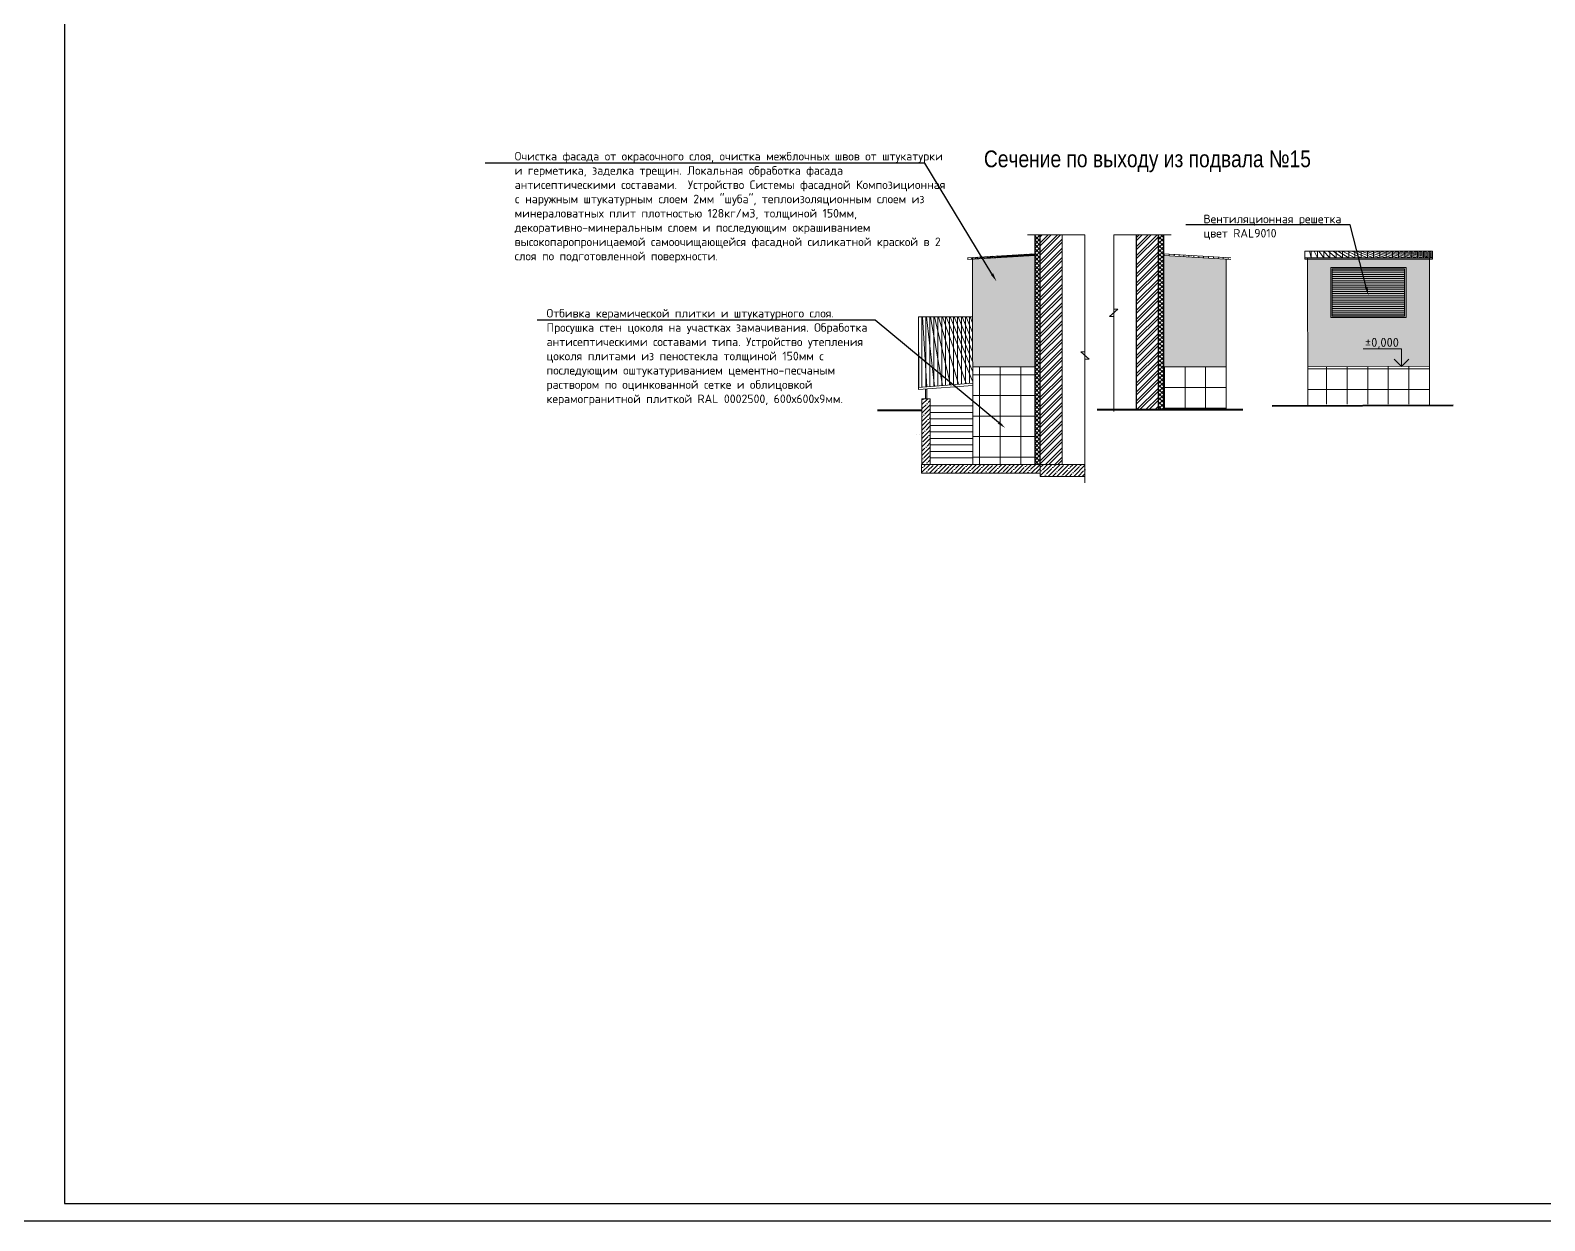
# Model space of a CAD drawing. Header units: millimetres. Extents: x -136099598 to 9192475, y 0 to 779331.
# Drawn here: x 230336 to 274563, y 242529 to 277303 of the extents above; entities that cross this region are included whole.
import ezdxf
from ezdxf import colors
from ezdxf.entities.mleader import LeaderData, LeaderLine
from ezdxf.math import Vec2, Vec3

# ---------------------------------------------------------------- set-up
doc = ezdxf.new("R2010")
doc.units = ezdxf.units.MM
doc.header["$MEASUREMENT"] = 0
doc.linetypes.add('01_base$0$DASHED2', pattern=[0.375, 0.25, -0.125])
doc.layers.get('0').update_dxf_attribs({"color": 250, "lineweight": 9})
for name, color, linetype, lineweight in [('!_Цоколь', 7, 'Continuous', 0), ('_Фасад', 7, 'Continuous', 9), ('АР-Выноски', 5, 'Continuous', 5), ('АР_Навесной фасад', 5, 'Continuous', 5), ('АР_Сущ Несущая стена', 202, 'Continuous', 30), ('АР_тонкая линия', 250, 'Continuous', 0), ('АР_Утеплитель', 250, 'Continuous', 9), ('АР_Штриховка кирпич', 250, 'Continuous', 9), ('АР_Штриховка монолит', 250, 'Continuous', 9), ('Общие ребра', 7, 'Continuous', 9), ('пунктир', 251, 'Continuous', 13), ('Фасад_тонкие', 7, 'Continuous', 5), ('фасады', 7, 'Continuous', 9)]:
    doc.layers.add(name, color=color, linetype=linetype, lineweight=lineweight)
doc.layers.add('_RAMKA', color=7, linetype='Continuous')
doc.layers.add('PDF _0', color=7, linetype='Continuous')
doc.layers.add('RAL 7016', color=7, linetype='Continuous', lineweight=0, true_color=0x383e42)
doc.layers.add('RAL 90 10', color=7, linetype='Continuous', lineweight=0, true_color=0xf1ece1)
doc.styles.add('Arial', font='ARIALN.TTF')
doc.styles.add('ICOCPEUR', font='isocpeur.ttf')
doc.styles.add('ISOCPEUR', font='isocpeur.ttf', dxfattribs={"width": 0.7})
doc.styles.add('PDF ISOCPEUR', font='isocpeur.ttf')
pattern_1 = [(90, (8364231953.522368, 936317763.6831605), (-150, 0), []), (90, (8364232003.522368, 936317813.6831605), (-150, 0), [])]
pattern_2 = [(45, (-692294.7361221516, 343829.7582236046), (-132.5825214724777, 132.5825214724777), []), (45, (-692206.3477746516, 343829.7582236046), (-132.5825214724777, 132.5825214724777), [])]
pattern_3 = [(45, (-717408.2266034479, 302234.7942242713), (-61.87184335382291, 61.87184335382291), []), (135, (-717408.2266034479, 302234.7942242713), (-61.87184335382291, -61.8718433538229), [])]

msp = doc.modelspace()

# ---------------------------------------------------------------- hatches: boundary and pattern name
at = {"layer": '!_Цоколь', "lineweight": 0, "ltscale": 5, "true_color": 0x636466}
h = msp.add_hatch(dxfattribs=at)
h.set_pattern_fill('ANSI37', color=251, scale=4800, angle=44.99999999999999)
h.set_pattern_definition([(90, (306059.8160960772, 834.279329947778), (-600, 1.13686837721616e-13), []), (180, (306059.8160960772, 834.279329947778), (-1.70530256582424e-13, -600), [])])
h.paths.add_polyline_path([(259669.1626868988, 267470.1207670692), (257850.5134657533, 267470.0015823866), (257862.8887678431, 264620.2341536472), (259669.7043519018, 264620.8414493323)])
h = msp.add_hatch(dxfattribs=at)
h.set_pattern_fill('ANSI37', color=251, scale=4800, angle=44.99999999999999)
h.set_pattern_definition([(90, (306059.1632890191, 1068.472708497429), (-600, 1.13686837721616e-13), []), (180, (306059.1632890191, 1068.472708497429), (-1.70530256582424e-13, -600), [])])
h.paths.add_polyline_path([(263441.109828348, 267470.1207670692), (265259.7590494936, 267470.0015823866), (265259.4076117929, 266218.9558388238), (263441.1124747447, 266219.5898960368)])
h = msp.add_hatch(dxfattribs=at)
h.set_pattern_fill('ANSI37', color=251, scale=4800, angle=44.99999999999999)
h.set_pattern_definition([(90, (316194.1937615795, 1011.501397870365), (-600, 1.13686837721616e-13), []), (180, (316194.1937615795, 1011.501397870365), (-1.70530256582424e-13, -600), [])])
h.paths.add_polyline_path([(271196.5715043647, 267475.1472466621), (267648.8755961068, 267477.8612678836), (267649.2270338074, 266385.5465276247), (271196.5688579683, 266383.3473789336)])
at = {"ltscale": 100}
h = msp.add_hatch(dxfattribs=at)
h.set_pattern_fill('ANSI31', color=256, scale=500, angle=135)
h.set_pattern_definition([(180, (9136.50936123886, -20701.28833626595), (-3.552713678800501e-15, -62.5), [])])
h.paths.add_polyline_path([(270472.7626425937, 270337.5410664298), (268354.3604081587, 270337.3928839271), (268354.3604081586, 268953.2030265017), (270472.7626425937, 268955.1251456603)])
at = {"layer": 'RAL 7016', "ltscale": 100, "true_color": 0x000000, "transparency": 33554687}
h = msp.add_hatch(dxfattribs=at)
h.set_pattern_fill('ANSI32', color=18, scale=400, angle=45)
h.set_pattern_definition(pattern_1)
h.paths.add_polyline_path([(259668.7869706915, 270773.4217587309), (257708.5953683967, 270660.2936887438), (257709.632243227, 270610.2492336861), (259669.3161189961, 270723.3428871899)])
h = msp.add_hatch(dxfattribs=at)
h.set_pattern_fill('ANSI32', color=18, scale=400, angle=45)
h.set_pattern_definition(pattern_1)
h.paths.add_polyline_path([(263441.3770488969, 270773.4217587309), (265401.5686511917, 270660.2936887438), (265400.5317763614, 270610.2492336861), (263440.8479005923, 270723.3428871899)])
h = msp.add_hatch(dxfattribs=at)
h.set_pattern_fill('ANSI32', color=18, scale=400, angle=45)
h.set_pattern_definition([(90, (8364242596.296008, 936317865.3960559), (-150, 0), []), (90, (8364242646.296008, 936317915.3960559), (-150, 0), [])])
h.paths.add_polyline_path([(271288.8802664229, 270852.4776992821), (267554.3630437769, 270851.2812073245), (267554.3634774857, 270651.9180688935), (271288.8807001316, 270651.9180688935)])
h = msp.add_hatch(dxfattribs=at)
h.set_pattern_fill('ANSI32', color=18, scale=400, angle=45)
h.set_pattern_definition([(90, (8364231314.97608, 936316148.692352), (-150, 0), []), (90, (8364231364.97608, 936316198.692352), (-150, 0), [])])
h.paths.add_polyline_path([(257852.6073240689, 266997.071035472), (256273.0435489953, 266866.3812479582), (256273.0435489953, 268935.2143649579), (257852.6077577776, 268930.1906974675)])
at = {"layer": 'RAL 90 10', "ltscale": 100, "transparency": 33554687}
h = msp.add_hatch(color=256, dxfattribs=at)
h.dxf.hatch_style = 1
h.paths.add_polyline_path([(259666.5319187548, 270720.3907217272), (257849.081506358, 270618.0663810766), (257849.9456375518, 267470.2244154884), (259669.0515387754, 267469.8979339671)])
h = msp.add_hatch(color=256, dxfattribs=at)
h.dxf.hatch_style = 1
h.paths.add_polyline_path([(263443.6321008336, 270720.3907217272), (265261.0825132304, 270618.0663810766), (265260.2183820365, 267470.2244154884), (263441.1124808129, 267469.8979339671)])
h = msp.add_hatch(color=256, dxfattribs=at)
h.dxf.hatch_style = 1
h.paths.add_polyline_path([(271199.9203106901, 270651.9180688935), (267635.9910047583, 270651.9180688935), (267649.6085578806, 267477.8350747006), (271197.0722881272, 267487.1895910036)])
at = {"layer": 'АР_Утеплитель', "ltscale": 100}
h = msp.add_hatch(dxfattribs=at)
h.set_pattern_fill('ANSI37', color=256, scale=700)
h.set_pattern_definition(pattern_3)
h.paths.add_polyline_path([(259829.0515448432, 266807.6493127199), (259679.0515448439, 266807.6493127199), (259679.7099087553, 264620.524421575), (259829.7099087546, 264620.5244215741)])
h.paths.add_polyline_path([(259829.0515448442, 268157.6493127199), (259679.0515448437, 268157.6493127199), (259679.0515448437, 266807.6493127199), (259829.0515448437, 266807.6493127199)])
h.paths.add_polyline_path([(259679.0515448437, 268157.6493127199), (259829.0515448446, 268157.6493127199), (259829.0515448446, 271327.3907061492), (259679.0515448437, 271327.3907061492)])
h = msp.add_hatch(dxfattribs=at)
h.set_pattern_fill('ANSI37', color=256, scale=700)
h.set_pattern_definition(pattern_3)
h.paths.add_polyline_path([(263281.1124747451, 266807.6493127199), (263431.1124747444, 266807.6493127199), (263431.1124747444, 266216.5017107328), (263281.1124747451, 266216.5017107319)])
h.paths.add_polyline_path([(263281.1124747442, 268157.6493127199), (263431.1124747447, 268157.6493127199), (263431.1124747447, 266807.6493127199), (263281.1124747447, 266807.6493127199)])
h.paths.add_polyline_path([(263431.1124747447, 268157.6493127199), (263281.1124747437, 268157.6493127199), (263281.1124747437, 271327.3907061492), (263431.1124747447, 271327.3907061492)])
at = {"layer": 'АР_Штриховка кирпич', "ltscale": 100}
h = msp.add_hatch(dxfattribs=at)
h.set_pattern_fill('ANSI32', color=256, scale=500)
h.set_pattern_definition(pattern_2)
h.paths.add_polyline_path([(260469.0545945517, 271327.3907061492), (259829.0545945517, 271327.3907061492), (259829.0484951371, 264620.5244219112), (260469.0484951369, 264620.5244219112)])
h = msp.add_hatch(dxfattribs=at)
h.set_pattern_fill('ANSI32', color=256, scale=500)
h.set_pattern_definition(pattern_2)
h.paths.add_polyline_path([(262641.1094250367, 271327.3907061492), (263281.1094250367, 271327.3907061492), (263281.7489683477, 266215.4024342196), (262641.7489683479, 266215.4024342196)])
at = {"layer": 'АР_Штриховка монолит', "ltscale": 100}
h = msp.add_hatch(dxfattribs=at)
h.set_pattern_fill('ANSI35', color=256, scale=700)
h.set_pattern_definition([(45, (668778.2928157281, 392428.5827671299), (-123.7436867076458, 123.7436867076458), []), (45, (668902.0365022281, 392428.5827671299), (-123.7436867076458, 123.7436867076458), [218.75, -43.75, 0, -43.75])])
h.paths.add_polyline_path([(256374.9143494614, 264620.1735561321), (256619.8159349586, 264620.2527860291), (256619.8168857639, 266539.7507911726), (256374.9153002667, 266539.6715612755)])
h = msp.add_hatch(dxfattribs=at)
h.set_pattern_fill('ANSI35', color=256, scale=700)
h.set_pattern_definition([(45, (668770.7311063393, 392174.2000040523), (-123.7436867076458, 123.7436867076458), []), (45, (668894.4747928393, 392174.2000040523), (-123.7436867076458, 123.7436867076458), [218.75, -43.75, 0, -43.75])])
h.paths.add_polyline_path([(256367.3526400726, 264365.7907930545), (259829.9069053335, 264365.8700229515), (259829.9069054464, 264620.2131986296), (256367.3526401855, 264620.1339687324)])
h = msp.add_hatch(dxfattribs=at)
h.set_pattern_fill('ANSI35', color=256, scale=700)
h.set_pattern_definition([(45, (672236.2534987573, 392077.5100610795), (-123.7436867076458, 123.7436867076458), []), (45, (672359.9971852573, 392077.5100610795), (-123.7436867076458, 123.7436867076458), [218.75, -43.75, 0, -43.75])])
h.paths.add_polyline_path([(259832.8750324906, 264269.1008500818), (261135.0108594075, 264269.1800263739), (261135.0108594075, 264620.5640106576), (259832.8750324906, 264620.4848343653)])

# ---------------------------------------------------------------- linework, layer by layer
at = {"ltscale": 150}
msp.add_line((260469.9068574908, 264620.5244221851, -0.07437391035840658), (260469.0515448442, 271327.3907061492), dxfattribs=at)
at = {"color": 18, "ltscale": 150, "true_color": 0x000000}
for p, q in [((256273.0435489953, 268935.2143649579), (257852.8296038673, 268935.2143649578, 0.008950435059850825)), ((256273.0435489953, 266806.1939927206, -0.08047165722486557), (256273.0435489953, 268935.2143649579)), ((257850.6246078082, 267470.0611747279, -0.08696968979867385), (259669.0515448437, 267470.0611747279, 0.01684969590900132)), ((265259.5394117802, 267470.0611747279, -0.08696968979867385), (263441.1124747447, 267470.0611747279, 0.01684969590900132)), ((256273.0435489953, 266866.3812479582, -0.0859293200858046), (257852.7173552194, 266991.2812259879, 0.004842040682897708)), ((256273.0435489953, 266806.1939927206, -0.08047165722486557), (257857.4466121348, 266931.467898635, 0.004842040682897708))]:
    msp.add_line(p, q, dxfattribs=at)
at = {"layer": '_RAMKA', "ltscale": 100}
for points in [[(348135.5115992427, 242529.0014999993), (348135.5115992427, 326529.0014999993), (229335.5115992427, 326529.0014999993), (229335.5115992427, 242529.0014999993)], [(347635.5115992427, 243029.0014999993), (347635.5115992427, 326029.0014999993), (231335.5115992427, 326029.0014999993), (231335.5115992427, 243029.0014999993)]]:
    msp.add_lwpolyline(points, close=True, dxfattribs=at)
at = {"layer": '_Фасад', "lineweight": 0}
for p, q in [((259679.0515448437, 270773.4586316471), (257709.0791258139, 270660.0906961153, -0.1320632733619875)), ((259669.0515448437, 270722.7880283389), (257712.4606396148, 270610.205173522, -0.1320632733619875)), ((259679.1982476835, 264620.5244215102, -0.2670443246539843), (259679.0515448437, 270773.4586316471)), ((263432.3092466667, 266208.4559341742, -0.1981262956431194), (263431.1124747447, 270773.4586316471)), ((263431.1124747447, 270773.4586316471), (265401.0848937745, 270660.0906961153, -0.1320632733619875)), ((263441.1124747447, 270722.7880283389), (265397.7033799735, 270610.205173522, -0.1320632733619875)), ((257848.8964533913, 270622.3790748945, 0.01245030605048532), (257862.8880911686, 264620.5244201084)), ((265261.2675661971, 270622.3790748945, 0.01245030605048532), (265259.8493873202, 266209.3352868805, -0.1836499733890262))]:
    msp.add_line(p, q, dxfattribs=at)
at = {"layer": 'АР_Навесной фасад', "ltscale": 100}
for p, q in [((259669.9070480494, 264620.5244215023, -0.07439048046686252), (259669.0515448437, 271322.5782860613)), ((259679.0515448437, 267057.6493127199), (259679.0515448437, 271327.3907061492)), ((263431.1124747447, 267057.6493127199), (263431.1124747447, 271327.3907061492)), ((263441.7652818027, 266208.455934174, -0.05676498974963806), (263441.1124747447, 271322.5782860613))]:
    msp.add_line(p, q, dxfattribs=at)
at = {"layer": 'АР_Сущ Несущая стена', "ltscale": 100}
for p, q in [((259829.9068574908, 264620.5244216388, -0.0743739103644109), (259829.0515448446, 271327.3907061492)), ((262641.7652818023, 266208.455934174, -0.05676498974963806), (262641.1124747442, 271327.3907061492)), ((263281.7652818023, 266208.4559341703, -0.05676498974963806), (263281.1124747437, 271327.3907061492))]:
    msp.add_line(p, q, dxfattribs=at)
at = {"layer": 'АР_тонкая линия', "color": 3, "lineweight": 40, "ltscale": 100}
for p, q in [((266600.089847425, 266331.9599936521, 1.087004455557811), (271886.7126146604, 266348.3577592956, 1.087004455557811)), ((255075.6171315312, 266208.2147484907, -0.0564697272105752), (256374.9162510154, 266207.7135856168, -0.07437780114446468)), ((261493.1482354284, 266222.6293694248, -0.05646972721065269), (265749.3032874689, 266223.1726587485, -0.05676498974971556))]:
    msp.add_line(p, q, dxfattribs=at)
at = {"layer": 'Общие ребра', "lineweight": 0, "ltscale": 100}
for p, q in [((271197.0722881272, 267487.1895910036, 1.230424198936772), (267645.8413572251, 267476.1745715634, 1.228370526804053)), ((256619.8159350152, 266330.173556415, -0.07437780114446468), (257862.4459774934, 266330.173556415, 0.0003934100249069691)), ((256619.8159350152, 266140.173556415, -0.07437780114446468), (257862.4459774934, 266140.173556415, 0.0003934100249069691)), ((256619.8159350152, 265950.173556415, -0.07437780114446468), (257862.4459774934, 265950.173556415, 0.0003934100249069691)), ((256619.8159350152, 265760.173556415, -0.07437780114446468), (257862.4459774934, 265760.173556415, 0.0003934100249069691)), ((256619.8159350152, 265570.173556415, -0.07437780114446468), (257862.4459774934, 265570.173556415, 0.0003934100249069691)), ((256619.8159350152, 265380.173556415, -0.07437780114446468), (257862.4459774934, 265380.173556415, 0.0003934100249069691)), ((256619.8159350152, 265190.173556415, -0.07437780114446468), (257862.4459774934, 265190.173556415, 0.0003934100249069691)), ((256619.8159350152, 265000.173556415, -0.07437780114446468), (257862.4459774934, 265000.173556415, 0.0003934100249069691)), ((256619.8159350152, 264810.173556415, -0.07437780114446468), (257862.4459774934, 264810.173556415, 0.0003934100249069691))]:
    msp.add_line(p, q, dxfattribs=at)
at = {"layer": 'пунктир', "linetype": '01_base$0$DASHED2', "ltscale": 500, "elevation": 2.184986431615335}
for points in [[(256213.7945693, 265483.7679670927), (256213.7945693, 265483.7072819151)], [(256303.7945693, 265483.7679670927), (256303.7945693, 265483.7071509197)]]:
    msp.add_lwpolyline(points, dxfattribs=at)
at = {"layer": 'Фасад_тонкие', "lineweight": 0, "elevation": 1.22995059490009}
msp.add_lwpolyline([(269262.4084554389, 267994.5974933882), (270378.1113267988, 267994.5974933882), (270378.1113267988, 267484.6493814015), (270591.4728320788, 267693.5658553215), (270378.1113267988, 267484.6493814015), (270169.1948528788, 267693.5658553215)], dxfattribs=at)
at = {"layer": 'фасады', "color": 18, "ltscale": 150, "true_color": 0x000000}
for points in [[(259454.2257764684, 271326.4085796007), (261135.0108594075, 271326.4085796007), (261135.0108594075, 264082.0814577937)], [(263655.93824312, 271326.4085796007), (261975.1531601809, 271326.4085796007), (261975.1531601809, 266171.3348770405)], [(261975.1531601809, 268941.029956633), (261852.3234352358, 268941.029956633), (262097.9738135068, 269155.0921915222), (261975.1531601809, 269155.0921915222)], [(261135.0108594075, 267693.3200556801), (261257.8405843526, 267693.3200556801), (261012.1902060816, 267907.3822905694), (261135.0108594075, 267907.3822905694)]]:
    msp.add_lwpolyline(points, dxfattribs=at)
at = {"layer": 'фасады', "ltscale": 150}
for points, elevation in [([(267554.3634774857, 270651.9180688935), (271288.8798327141, 270651.9180688935), (271288.8798327141, 270851.8794533033), (267554.3634774857, 270851.8794533033)], 1.087005264114646), ([(256374.9162510154, 264620.1735561213), (256619.8159350152, 264620.1735561213), (256619.8159350152, 266539.7111762241), (256374.9162510154, 266539.7111762241)], -0.07437780114446468), ([(259829.9069022357, 264620.173560149), (256367.3545353147, 264620.1735561213), (256367.3545416265, 264365.7907930525), (259829.9069085475, 264365.7907970803)], -0.07437780114446468), ([(261135.0108562517, 264620.5244239874), (259832.8769277327, 264620.5244199596), (259832.8769340445, 264269.1008500798), (261135.0108625635, 264269.1008541075)], -0.5637404987192893)]:
    msp.add_lwpolyline(points, close=True, dxfattribs=dict(at, elevation=elevation))
at = {"layer": 'фасады', "color": 18, "ltscale": 150, "true_color": 0x000000}
for points, elevation in [([(267554.3634774857, 270651.9180688935), (271289.4290112685, 270651.9180688935), (271289.4290112685, 270619.5322392395), (267554.3634774857, 270619.5322392395)], 1.087005264114646), ([(268314.3604081587, 268915.4362327493), (270512.7626425937, 268915.4362327493), (270512.7626425937, 270377.4669751785), (268314.3604081587, 270377.4669751785)], 1.08700130731872), ([(268354.3604081587, 268954.164086081), (270472.7626425937, 268954.164086081), (270472.7626425937, 270337.4669751785), (268354.3604081587, 270337.4669751785)], 1.08700130731872), ([(256478.8013212839, 266539.7111762241), (256515.9308647467, 266539.7111762241), (256515.9308647467, 266821.4866753072), (256478.8013212839, 266821.4866753072)], -0.07437780114446468)]:
    msp.add_lwpolyline(points, close=True, dxfattribs=dict(at, elevation=elevation))
at = {"layer": 'фасады', "color": 18, "ltscale": 150, "true_color": 0x000000, "elevation": 1.228370526804053}
msp.add_lwpolyline([(271196.0454954589, 266346.2154847173), (271199.9203106901, 270651.9180688935), (267635.9910047583, 270651.9180688935), (267649.3803261665, 266335.2146271146)], dxfattribs=at)

# ---------------------------------------------------------------- texts
at = {"insert": (258185.6064667404, 273155.0625778884), "char_height": 489.4366717920499, "attachment_point": 7, "style": 'Arial'}
msp.add_mtext('Сечение по выходу из подвала №15', dxfattribs=at)
at = {"layer": 'PDF _0', "color": 18, "lineweight": 0, "true_color": 0x000000, "insert": (269316.5469501026, 267994.5950232308, 1.22995059490009), "char_height": 262.4934346850584, "attachment_point": 7, "rotation": 359.9973857862014, "style": 'PDF ISOCPEUR'}
msp.add_mtext('%%P0,000', dxfattribs=at)

# ---------------------------------------------------------------- leaders
at = {"layer": 'АР-Выноски'}
ml = msp.add_multileader_mtext('Standard', dxfattribs=at)
ml.set_content('\\A1;Очистка фасада от окрасочного слоя, очистка межблочных швов от штукатурки и герметика, заделка трещин. Локальная обработка фасада антисептическими составами.  Устройство Системы фасадной Композиционная c наружным штукатурным слоем 2мм "шуба", теплоизоляционным слоем из минераловатных плит плотностью 128кг/м3, толщиной 150мм, декоративно-минеральным слоем и последующим окрашиванием высокопаропроницаемой самоочищающейся фасадной силикатной краской в 2 слоя по подготовленной поверхности. ', color=256, style='ICOCPEUR')
ml.set_leader_properties(color=256)
ml.build(insert=Vec2(0, 0))
ml.multileader.update_dxf_attribs({"text_left_attachment_type": 6, "text_right_attachment_type": 6, "dogleg_length": 100, "arrow_head_size": 250})
ctx = ml.context
ctx.base_point, ctx.char_height, ctx.arrow_head_size, ctx.landing_gap_size, ctx.plane_origin = Vec3(244456.3073426932, 273424.9512714893), 250, 250, 25, Vec3(259219.9518012509, 267102.1343679289)
ctx.left_attachment, ctx.right_attachment = 6, 6
notes = []
notes.append((ctx, [(0, (1, 1, 0), (256456.3073426932, 273424.9512714893), (-1, 0), 100, [(0, [(258550.0417088494, 269972.4687815011)], 0, [])])]))
ctx.mtext.insert, ctx.mtext.width, ctx.mtext.flow_direction = Vec3(244481.3073426932, 273749.9512714893), 12590.06973047857, 5
ml = msp.add_multileader_mtext('Standard', dxfattribs=at)
ml.set_content('{\\W1;Вентиляционная решетка цвет RAL9010}', color=256, style='ISOCPEUR')
ml.set_leader_properties()
ml.build(insert=Vec2(0, 0))
ml.multileader.update_dxf_attribs({"text_left_attachment_type": 6, "text_right_attachment_type": 6, "dogleg_length": 100, "arrow_head_size": 250})
ctx = ml.context
ctx.base_point, ctx.char_height, ctx.arrow_head_size, ctx.landing_gap_size, ctx.plane_origin = Vec3(264572.3948164582, 271616.248801738, 1.228366570008127), 250, 250, 25, Vec3(270193.9324934077, 263900.9453339649, 1.228366570008127)
ctx.left_attachment, ctx.right_attachment = 6, 6
notes.append((ctx, [(0, (1, 1, 0), (268878.3713850975, 271616.248801738, 1.228366570008127), (-1, 0), 230.9765686392784, [(0, [(269413.4610727304, 269560.9721636105, 1.228366570008127)], 0, [])])]))
ctx.mtext.insert, ctx.mtext.width, ctx.mtext.flow_direction = Vec3(264597.3948164582, 271916.248801738, 1.228366570008127), 4497.745012044907, 5
ml = msp.add_multileader_mtext('Standard', dxfattribs=at)
ml.set_content('\\A1;Отбивка керамической плитки и штукатурного слоя. Просушка стен цоколя на участках замачивания. Обработка антисептическими составами типа. Устройство утепления цоколя плитами из пеностекла толщиной 150мм с последующим оштукатуриванием цементно-песчаным раствором по оцинкованной сетке и облицовкой керамогранитной плиткой {\\A0;RAL 0002500}, 600х600х9мм.', color=256, style='ICOCPEUR')
ml.set_leader_properties()
ml.build(insert=Vec2(0, 0))
ml.multileader.update_dxf_attribs({"text_left_attachment_type": 6, "text_right_attachment_type": 6, "dogleg_length": 100, "arrow_head_size": 250})
ctx = ml.context
ctx.base_point, ctx.char_height, ctx.arrow_head_size, ctx.landing_gap_size, ctx.plane_origin = Vec3(245387.8834124431, 268837.4602548927), 250, 250, 25, Vec3(245657.1401024681, 262312.2814964039)
ctx.left_attachment, ctx.right_attachment = 6, 6
notes.append((ctx, [(0, (1, 1, 0), (255012.8834124431, 268837.4602548927), (-1, 0), 100, [(0, [(258807.9366533539, 265686.073039422)], 0, [])])]))
ctx.mtext.insert, ctx.mtext.width, ctx.mtext.defined_height, ctx.mtext.flow_direction = Vec3(245412.8834124431, 269162.4602548927), 9649.163512414962, 3166.825397808609, 5
for ctx, leaders in notes:
    for number, flags, end, landing, length, lines in leaders:
        leader = LeaderData()
        leader.index, (leader.has_last_leader_line, leader.has_dogleg_vector, leader.attachment_direction) = number, flags
        leader.last_leader_point, leader.dogleg_vector, leader.dogleg_length = Vec3(end), Vec3(landing), length
        for number, points, colour, breaks in lines:
            line = LeaderLine()
            line.index, line.vertices, line.color, line.breaks = number, Vec3.list(points), colors.encode_raw_color(colour), breaks
            leader.lines.append(line)
        ctx.leaders.append(leader)

doc.saveas('drawing.dxf')
